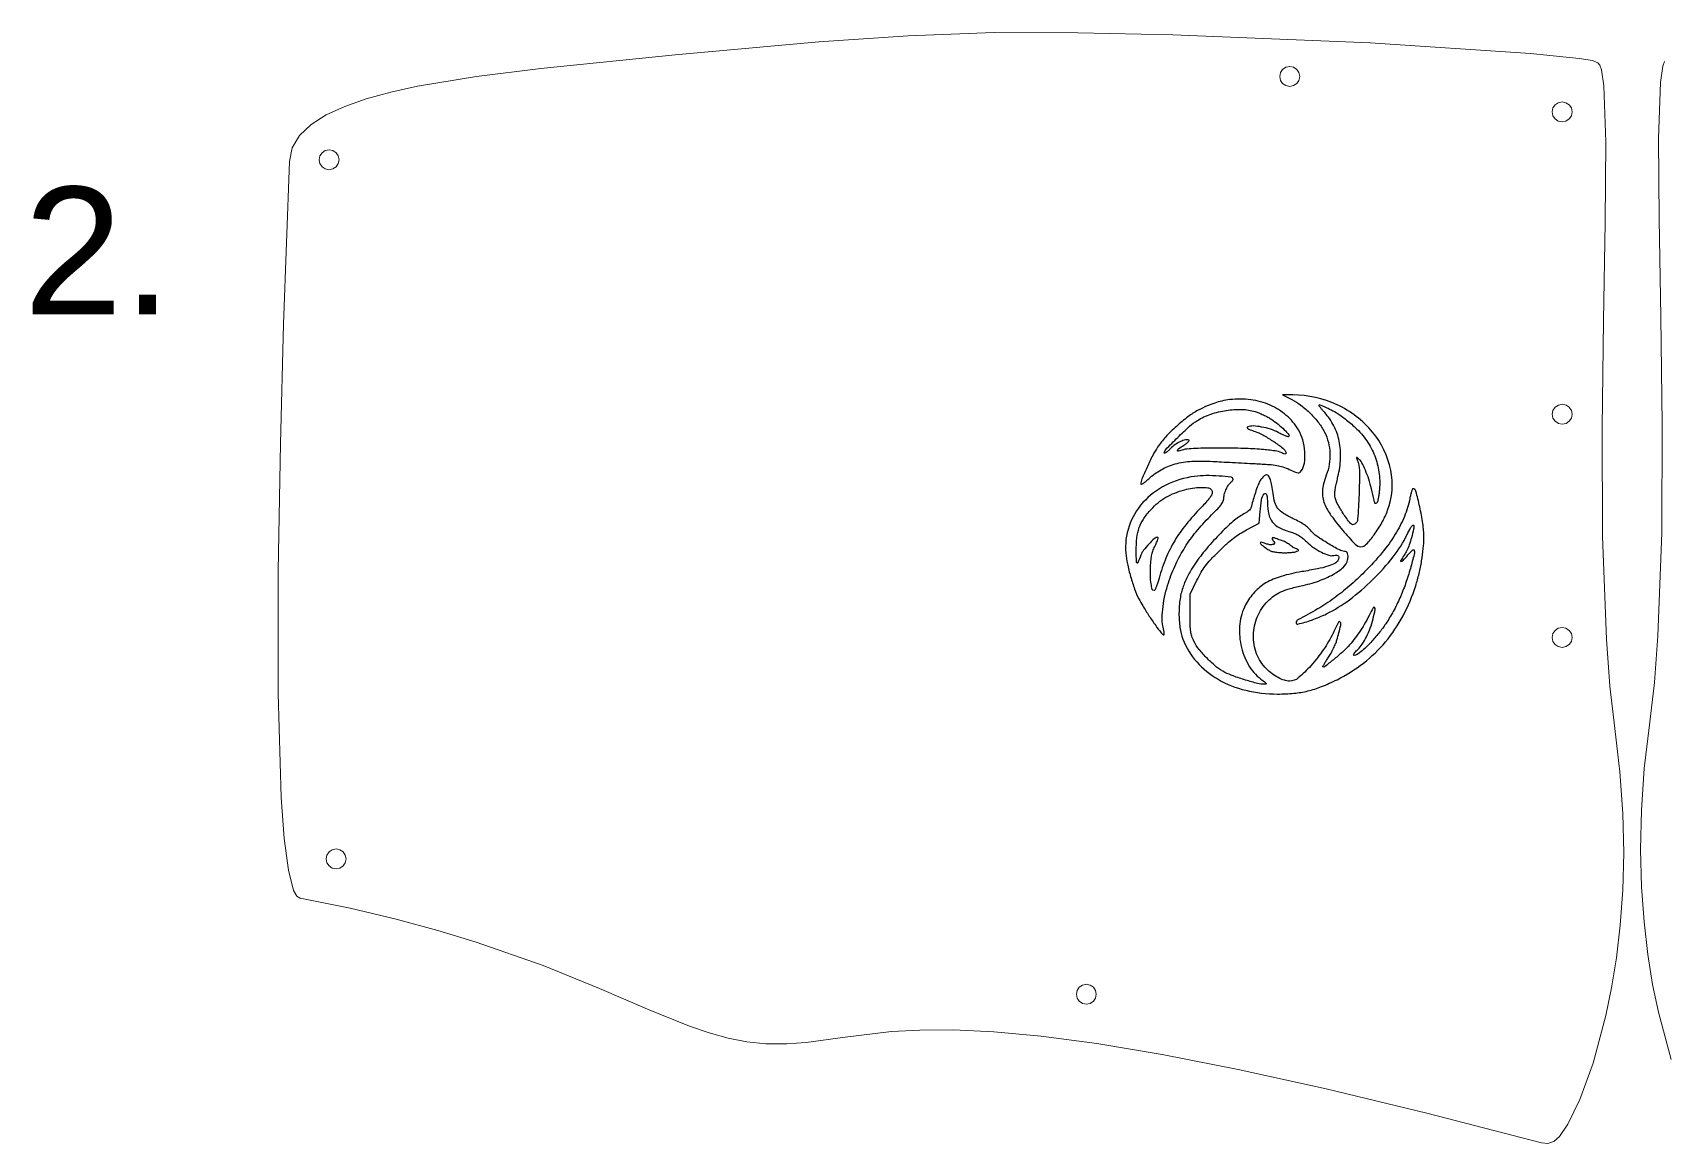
# Model space of a CAD drawing. Extents: x -227 to 340, y 12 to 493.
# Drawn here: x -218.9 to -26.9, y 187.5 to 318.2 of the extents above; entities that cross this region are included whole.
import ezdxf

# ---------------------------------------------------------------- set-up
doc = ezdxf.new("R2010")
doc.units = 0
doc.header["$MEASUREMENT"] = 0
doc.layers.get('0').update_dxf_attribs({"lineweight": 25, "true_color": 0xffffff})
doc.layers.add('Layer 1', color=7, linetype='BYLAYER', lineweight=5, true_color=0xffffff)
doc.styles.add('textstyle3', font='')
doc.styles.get('textstyle3').set_extended_font_data('Nimbus Sans [UKWN]')

msp = doc.modelspace()

# ---------------------------------------------------------------- linework, layer by layer
at = {"color": 5, "true_color": 0x0000ff}
for points in [[(-78.02, 274.97, 0.021416), (-78.97, 274.81, 0.028277), (-79.82, 274.57, 0.025595), (-80.7, 274.23, 0.013536), (-81.76, 273.72, 0.042504), (-82.96, 272.96, 0.022333), (-84.31, 271.83, 0.022256), (-85.59, 270.57, 0.036844), (-86.53, 269.38, 0.029866), (-87.11, 268.41, 0.012216), (-87.78, 267.02, 0.008749), (-88.38, 265.64, 0.095306), (-88.5, 265.05, 0.546801), (-88.44, 265.01, 0.041861), (-88.23, 265.12, 0.028123), (-87.94, 265.35, 0.013668), (-87.58, 265.66, -0.060301), (-86.13, 266.72, -0.061454), (-84.48, 267.4, -0.052645), (-82.5, 267.72, -0.029227), (-80.05, 267.71, 0.001164), (-79.03, 267.65, 0.000535), (-77.71, 267.58, 0.000529), (-76.32, 267.5, 0.000733), (-75.07, 267.44, -0.004485), (-73.39, 267.34, -0.024068), (-72.49, 267.23, -0.038649), (-71.8, 267.06, -0.025833), (-71.04, 266.77, 0.005668), (-70.31, 266.45, 0.06691), (-70.01, 266.37, 0.177373), (-69.81, 266.41, 0.092553), (-69.63, 266.58, 0.122046), (-69.26, 267.5, 0.053548), (-69.21, 268.82, 0.0512), (-69.45, 270.23, 0.067061), (-69.96, 271.43, 0.079435), (-71.39, 273.12, 0.074893), (-73.3, 274.33, 0.071548), (-75.57, 274.96, 0.062987)], [(-70.75, 274.99, -0.052586), (-69.68, 274.33, -0.031693), (-68.56, 273.35, -0.031648), (-67.56, 272.23, -0.051154), (-66.89, 271.15, -0.052531), (-66.44, 269.94, -0.051989), (-66.26, 268.66, -0.051397), (-66.34, 267.35, -0.049095), (-66.68, 266.07, 0.027071), (-67, 265.06, 0.047825), (-67.14, 264.21, 0.05601), (-67.1, 263.44, 0.05869), (-66.89, 262.72, 0.056823), (-66.13, 261.35, 0.020415), (-64.76, 259.6, 0.013846), (-63.29, 257.97, 0.205559), (-62.6, 257.67, 0.20915), (-61.97, 257.95, 0.028544), (-61.04, 259.08, 0.031822), (-60.13, 260.51, 0.037293), (-59.46, 261.96, 0.140913), (-59.1, 266.68, 0.121877), (-61.25, 271.16, 0.112852), (-65.42, 274.37, 0.108402), (-70.63, 275.52), (-71.85, 275.52)], [(-75.06, 273.57, -0.024427), (-74.61, 273.41, -0.013925), (-74.09, 273.18, -0.013883), (-73.57, 272.91, -0.022292), (-73.14, 272.66, -0.024315), (-72.36, 272.08, -0.024077), (-71.64, 271.43, -0.017054), (-71.08, 270.83, -0.395866), (-71.08, 270.62, -0.281029), (-71.18, 270.59, -0.013728), (-71.5, 270.71, -0.018919), (-71.89, 270.87, -0.012167), (-72.33, 271.09, 0.042961), (-73.25, 271.49, 0.033852), (-74.3, 271.75, 0.03438), (-75.27, 271.87, 0.10325), (-75.93, 271.76, 0.338007), (-75.99, 271.67, 0.234176), (-75.92, 271.57, 0.048232), (-75.64, 271.43, 0.008257), (-75.07, 271.23, -0.045337), (-74.17, 270.83, -0.018174), (-73.01, 270.13, -0.015771), (-71.94, 269.38, -0.093969), (-71.48, 268.88, -0.110977), (-71.41, 268.69, -0.342591), (-71.48, 268.59, -0.170979), (-71.66, 268.59, -0.044045), (-71.93, 268.7, 0.090533), (-72.68, 268.94, 0.012977), (-74.29, 269.11, 0.012557), (-76.42, 269.23, 0.006243), (-79.12, 269.27, 0.00404), (-80.78, 269.26, 0.008274), (-82.08, 269.22, 0.008191), (-83.06, 269.16, 0.065085), (-83.5, 269.07, -0.021984), (-84.08, 268.89, -0.514141), (-84.19, 268.98, -0.222013), (-84.07, 269.19, -0.013469), (-83.46, 269.6, 0.017603), (-83.14, 269.82, 0.037896), (-82.92, 270.01, 0.066691), (-82.81, 270.15, 0.47273), (-82.84, 270.22, 0.140908), (-83.26, 270.24, 0.049687), (-83.84, 270.04, 0.04508), (-84.46, 269.68, 0.04213), (-85.02, 269.21, -0.013673), (-85.3, 268.94, -0.028422), (-85.53, 268.76, -0.043719), (-85.7, 268.66, -0.550557), (-85.75, 268.69, -0.195265), (-85.57, 269.12, -0.005644), (-84.17, 270.52, -0.011337), (-82.78, 271.84, -0.04722), (-81.85, 272.53, -0.053934), (-80.27, 273.26, -0.043849), (-78.45, 273.7, -0.044777), (-76.64, 273.82, -0.065497)], [(-65.53, 273.45, -0.025198), (-65.06, 273.15, -0.010477), (-64.45, 272.7, -0.010335), (-63.83, 272.19, -0.013152), (-63.27, 271.69, -0.052329), (-61.92, 270.12, -0.057751), (-60.98, 268.36, -0.058432), (-60.48, 266.45, -0.055775), (-60.42, 264.44, -0.011388), (-60.47, 263.94, -0.013103), (-60.54, 263.46, -0.012242), (-60.62, 263.07, -0.070855), (-60.7, 262.87, -0.148643), (-60.84, 262.74, -0.436086), (-60.95, 262.78, -0.041305), (-61.06, 263.13, -0.001535), (-61.37, 264.48, 0.022045), (-61.68, 265.6, 0.023191), (-62.08, 266.67, 0.023188), (-62.5, 267.55, 0.098003), (-62.88, 268, 0.007238), (-63.06, 268.15, 0.341336), (-63.11, 268.15, 0.330003), (-63.12, 268.1, 0.007007), (-63.03, 267.88, -0.097545), (-62.78, 266.63, -0.011672), (-62.83, 263.81, -0.007255), (-62.99, 260.89, -0.241211), (-63.34, 260.31, -0.376445), (-63.83, 260.39, -0.026392), (-64.7, 261.59, -0.031584), (-65.47, 262.94, -0.113497), (-65.69, 263.9, -0.041088), (-65.67, 264.16, -0.00597), (-65.58, 264.67, -0.006725), (-65.45, 265.28, -0.005715), (-65.31, 265.92, 0.047916), (-65, 268.09, 0.062723), (-65.16, 270.09, 0.066854), (-65.78, 271.88, 0.065889), (-66.87, 273.45, -0.007005), (-67.12, 273.74, -0.010315), (-67.34, 274, -0.005965), (-67.51, 274.22, -0.161784), (-67.53, 274.29, -0.513535), (-67.44, 274.36, -0.017646), (-66.94, 274.17, -0.019846), (-66.3, 273.87, -0.010704)], [(-82.18, 265.94, 0.08186), (-85.58, 264.9, 0.094856), (-88.27, 262.85, 0.100956), (-89.9, 260.07, 0.105877), (-90.28, 256.92, 0.029828), (-90.09, 255.67, 0.016031), (-89.71, 254.15, 0.016029), (-89.24, 252.67, 0.032127), (-88.75, 251.54, 0.021062), (-88.29, 250.71, 0.007327), (-87.55, 249.55, 0.007464), (-86.76, 248.39, 0.017011), (-86.13, 247.55, 0.050239), (-85.88, 247.3, 0.55275), (-85.77, 247.34, 0.109624), (-85.76, 247.62, 0.007998), (-85.92, 248.37, -0.066918), (-86.01, 249.29, -0.022615), (-85.9, 250.62, -0.022319), (-85.64, 252.08, -0.026133), (-85.26, 253.43, -0.027548), (-84.39, 255.62, -0.031876), (-83.32, 257.59, -0.031608), (-82, 259.43, -0.026274), (-80.38, 261.2, 0.007393), (-79.59, 262, 0.02491), (-79.11, 262.55, 0.037723), (-78.84, 262.97, 0.12889), (-78.75, 263.28, -0.062726), (-78.69, 263.77, -0.036324), (-78.5, 264.34, -0.036467), (-78.24, 264.86, -0.084404), (-77.96, 265.19, 0.026233), (-77.84, 265.3, 0.030537), (-77.74, 265.41, 0.031902), (-77.67, 265.52, 0.131716), (-77.65, 265.59, 0.378308), (-77.87, 265.83, 0.011798), (-79.3, 265.98, 0.020791), (-80.85, 266.03, 0.031975)], [(-74.32, 265.65, 0.056535), (-74.57, 265.26, 0.023717), (-74.8, 264.69, 0.013586), (-75.1, 263.8, 0.002855), (-75.56, 262.22, -0.115593), (-75.64, 262.07, -0.031794), (-75.84, 261.88, -0.030338), (-76.1, 261.69, -0.027575), (-76.38, 261.52, 0.063666), (-77.63, 260.67, 0.018815), (-79.3, 259.07, 0.019296), (-80.98, 257.19, 0.026974), (-82.32, 255.39, 0.019328), (-82.63, 254.88, 0.010872), (-82.97, 254.24, 0.010838), (-83.29, 253.58, 0.017394), (-83.52, 253, 0.0518), (-83.89, 251.55, 0.034183), (-84.02, 249.83, 0.034473), (-83.91, 248.15, 0.060074), (-83.56, 246.79, 0.0887), (-81.93, 244.11, 0.080534), (-79.42, 242.06, 0.073632), (-76.17, 240.77, 0.057606), (-72.41, 240.33, 0.023256), (-70.49, 240.42, 0.035908), (-68.86, 240.69, 0.035059), (-67.25, 241.2, 0.020888), (-65.42, 242.02, 0.050744), (-62.31, 243.97, 0.052812), (-59.71, 246.48, 0.051808), (-57.65, 249.53, 0.045607), (-56.16, 253.07, 0.018011), (-55.76, 254.51, 0.017378), (-55.46, 255.99, 0.017933), (-55.27, 257.44, 0.023637), (-55.2, 258.76, 0.035278), (-55.32, 260.4, 0.019993), (-55.68, 262.36, 0.010956), (-56.13, 264.21, 0.338607), (-56.49, 264.48, 0.313661), (-56.55, 264.43, 0.01178), (-56.65, 264.14, 0.017548), (-56.76, 263.77, 0.010994), (-56.85, 263.33, -0.049818), (-57.49, 261.23, -0.040068), (-58.56, 259.13, -0.035082), (-60.11, 256.97, -0.022954), (-62.17, 254.71, -0.017542), (-63.99, 253.02, -0.022927), (-65.77, 251.61, -0.022326), (-67.71, 250.34, -0.015343), (-70.02, 249.07, 0.260644), (-70.23, 248.74, 0.499888), (-70.03, 248.57, 0.035294), (-68.38, 249.04, 0.027231), (-66.66, 249.77, 0.04789), (-63.95, 251.43, 0.032422), (-61.21, 253.8, 0.032566), (-58.81, 256.48, 0.051043), (-57.17, 259.1, -0.012356), (-56.76, 259.87, -0.088898), (-56.49, 260.19, -0.626072), (-56.38, 260.14, -0.064394), (-56.41, 259.74, -0.011618), (-56.66, 258.72, -0.019841), (-56.92, 257.89, -0.023764), (-57.2, 257.21, -0.039608), (-57.51, 256.67, 0.01048), (-57.93, 256.01, 0.60841), (-57.87, 255.92, 0.195442), (-57.66, 256.02, 0.007236), (-57.07, 256.7, -0.026434), (-56.5, 257.29, -0.596429), (-56.33, 257.23, -0.107167), (-56.34, 256.77, -0.004154), (-56.78, 255.11, -0.018707), (-57.34, 253.35, -0.01917), (-58.01, 251.65, -0.019645), (-58.8, 250.06, -0.022383), (-59.68, 248.6, -0.024232), (-60.48, 247.51, -0.018923), (-61.45, 246.41, -0.018681), (-62.41, 245.47, -0.061323), (-63.13, 244.96, -0.08263), (-63.39, 244.88, -0.548819), (-63.46, 244.96, -0.113396), (-63.33, 245.21, -0.019962), (-62.96, 245.59, 0.057326), (-62.45, 246.21, 0.028896), (-61.95, 247.08, 0.027057), (-61.51, 248.1, 0.026428), (-61.18, 249.17, 0.007132), (-60.91, 250.28, 0.274471), (-60.99, 250.51, 0.478108), (-61.16, 250.48, 0.009432), (-61.64, 249.57, -0.014141), (-62.21, 248.52, -0.017806), (-62.8, 247.59, -0.018602), (-63.43, 246.73, -0.018387), (-64.12, 245.92, -0.025507), (-64.83, 245.22, -0.011156), (-65.84, 244.37, -0.003557), (-66.9, 243.52, -0.379657), (-67.07, 243.53, -0.333358), (-67.08, 243.59, -0.004818), (-66.9, 243.89, -0.010972), (-66.69, 244.26, -0.006744), (-66.41, 244.67, 0.020021), (-66.12, 245.15, 0.014549), (-65.83, 245.71, 0.014741), (-65.58, 246.26, 0.030966), (-65.43, 246.7, 0.005464), (-64.98, 248.4, 0.190488), (-65.03, 248.8, 0.596149), (-65.23, 248.8, 0.009196), (-65.88, 247.51, -0.037756), (-67.03, 245.53, -0.033486), (-68.5, 243.66, -0.031894), (-69.98, 242.22, -0.180992), (-71, 241.85, -0.078539), (-71.62, 241.95, -0.041744), (-72.33, 242.26, -0.038483), (-73.07, 242.72, -0.036264), (-73.73, 243.3, -0.106539), (-74.88, 245.08, -0.094808), (-75.25, 247.25, -0.093237), (-74.79, 249.44, -0.09886), (-73.58, 251.25, -0.039591), (-72.84, 251.89, -0.049298), (-72.05, 252.34, -0.039326), (-71.06, 252.71, -0.01528), (-69.65, 253.06, 0.030573), (-67.59, 253.63, 0.044645), (-65.88, 254.41, 0.053581), (-64.66, 255.27, 0.165315), (-64.17, 256.14, 0.04041), (-64.12, 256.55, 0.092858), (-64.17, 256.86, 0.14403), (-64.31, 257.05, 0.165376), (-64.52, 257.12, -0.125073), (-65.14, 257.28, -0.012159), (-66.5, 258.06, -0.014846), (-67.81, 258.91, -0.073941), (-68.45, 259.51, 0.045064), (-68.8, 259.87, 0.030041), (-69.25, 260.23, 0.024846), (-69.83, 260.58, 0.013973), (-70.57, 260.96, -0.02641), (-71.72, 261.59, -0.086673), (-72.37, 262.16, -0.099345), (-72.73, 262.87, -0.041321), (-72.95, 263.94, 0.01705), (-73.08, 264.86, 0.037433), (-73.26, 265.55, 0.050305), (-73.47, 266, 0.265816), (-73.7, 266.13, 0.13067), (-73.82, 266.1, 0.034744), (-73.98, 265.99, 0.032779), (-74.16, 265.84, 0.028647)], [(-80.26, 264.44, -0.180373), (-80.11, 264.11, -0.14981), (-80.2, 263.72, -0.052909), (-80.61, 263.15, -0.006586), (-81.65, 262.03, 0.024248), (-83.38, 260.04, 0.035608), (-84.67, 258.12, 0.036446), (-85.66, 256.07, 0.027151), (-86.45, 253.68, -0.01264), (-86.59, 253.23, -0.019685), (-86.73, 252.85, -0.01469), (-86.87, 252.55, -0.284573), (-86.95, 252.5, -0.333831), (-87.16, 252.65, -0.035283), (-87.3, 253.3, -0.031444), (-87.38, 254.2, -0.017107), (-87.37, 255.3, -0.012316), (-87.31, 256.15, -0.030633), (-87.21, 256.76, -0.037126), (-87.05, 257.29, -0.027901), (-86.8, 257.83, 0.011966), (-86.6, 258.26, 0.042958), (-86.49, 258.54, 0.098273), (-86.48, 258.71, 0.375822), (-86.55, 258.77, 0.188652), (-86.91, 258.63, 0.018354), (-87.58, 257.97, 0.023491), (-88.2, 257.24, 0.075492), (-88.51, 256.68, -0.004422), (-88.86, 255.78, -0.522171), (-88.96, 255.75, -0.209754), (-89.03, 255.91, -0.002199), (-89.05, 257.16, -0.028783), (-88.97, 258.72, -0.058195), (-88.69, 259.92, -0.062727), (-88.17, 260.97, -0.038937), (-87.31, 262.05, -0.035915), (-86.48, 262.84, -0.037747), (-85.55, 263.48, -0.036737), (-84.52, 263.98, -0.030723), (-83.35, 264.37, -0.029505), (-82.41, 264.56, -0.029582), (-81.45, 264.64, -0.027713), (-80.63, 264.61, -0.176279)], [(-73.6, 262.82, 0.052617), (-73.46, 261.5, 0.113874), (-73.04, 260.58, 0.109743), (-72.24, 259.92, 0.046746), (-70.94, 259.41, -0.025947), (-70.38, 259.22, -0.037246), (-69.91, 258.98, -0.03672), (-69.47, 258.68, -0.024266), (-69.01, 258.27, 0.041096), (-68.2, 257.59, 0.03709), (-67.26, 257.03, 0.037982), (-66.38, 256.66, 0.141155), (-65.79, 256.64, -0.07497), (-65.45, 256.67, -0.217508), (-65.25, 256.57, -0.21688), (-65.2, 256.35, -0.074588), (-65.31, 256.03, -0.161162), (-65.68, 255.69, -0.035462), (-66.49, 255.37, -0.025326), (-67.72, 255.06, -0.008399), (-69.56, 254.73, 0.02981), (-72, 254.17, 0.062527), (-73.79, 253.4, 0.074758), (-75.13, 252.31, 0.062587), (-76.19, 250.82, 0.096721), (-76.86, 248.61, 0.077411), (-76.74, 246.11, 0.078039), (-75.86, 243.79, 0.101382), (-74.37, 242.08, -0.004619), (-73.89, 241.71, -0.097134), (-73.77, 241.57, -0.507574), (-73.81, 241.5, -0.051772), (-74.03, 241.48, -0.064526), (-74.76, 241.57, -0.009811), (-76.19, 241.98, -0.011625), (-77.63, 242.46, -0.031394), (-78.62, 242.88, -0.053337), (-79.59, 243.51, -0.026304), (-80.68, 244.5, -0.026288), (-81.66, 245.59, -0.056132), (-82.26, 246.54, -0.031871), (-82.51, 247.14, -0.047189), (-82.64, 247.69, -0.029101), (-82.7, 248.42, -0.005396), (-82.71, 249.77), (-82.71, 252.09), (-81.9, 253.73, -0.017229), (-81.4, 254.66, -0.030811), (-80.92, 255.39, -0.026134), (-80.3, 256.13, -0.009048), (-79.33, 257.12, -0.009841), (-78.39, 258.02, -0.020689), (-77.62, 258.67, -0.024349), (-76.88, 259.18, -0.021099), (-76.07, 259.65), (-74.58, 260.42), (-74.47, 261.79, -0.024552), (-74.3, 263.19, -0.133049), (-73.98, 263.88, -0.627324), (-73.7, 263.81, -0.049479)], [(-73.05, 258.65, 0.093143), (-73.04, 258.57, 0.03528), (-72.99, 258.47, 0.033438), (-72.92, 258.36, 0.034797), (-72.84, 258.26, -0.27979), (-72.79, 258.07, -0.260605), (-72.94, 257.93, -0.095415), (-73.33, 257.9, -0.050072), (-73.81, 258.02, 0.014396), (-74.35, 258.19, 0.46459), (-74.45, 258.12, 0.252829), (-74.38, 257.96, 0.0094), (-73.87, 257.56, 0.034014), (-73.46, 257.29, 0.054159), (-73.08, 257.12, 0.04497), (-72.62, 257.03, 0.016424), (-71.97, 256.97, 0.015075), (-71.47, 256.96, 0.015484), (-70.97, 256.98, 0.015402), (-70.55, 257.02, 0.060994), (-70.29, 257.08, 0.007), (-70, 257.2, 0.225622), (-69.95, 257.26, 0.37579), (-69.98, 257.31, 0.013984), (-70.2, 257.4, -0.03208), (-70.37, 257.48, -0.016248), (-70.57, 257.59, -0.01607), (-70.77, 257.73, -0.023042), (-70.94, 257.86, 0.033847), (-71.12, 257.99, 0.017532), (-71.36, 258.13, 0.017349), (-71.62, 258.27, 0.025173), (-71.85, 258.36, -0.002679), (-72.09, 258.44, -0.002214), (-72.34, 258.53, -0.002235), (-72.57, 258.62, -0.005992), (-72.73, 258.68, 0.043319), (-72.85, 258.72, 0.081279), (-72.96, 258.73, 0.13262), (-73.02, 258.7, 0.237017)]]:
    msp.add_lwpolyline(points, format="xyb", close=True, dxfattribs=at)
at = {"layer": 'Layer 1'}
for p, q in [((-143.33, 315.53), (-126.42, 317.09)), ((-126.42, 317.09), (-115.88, 317.8)), ((-115.88, 317.8), (-105.78, 318.16)), ((-105.78, 318.16), (-95.94, 318.12)), ((-95.94, 318.12), (-84.73, 317.88)), ((-84.73, 317.88), (-61.5, 316.94)), ((-61.5, 316.94), (-42.65, 315.72)), ((-159.12, 313.93), (-143.33, 315.53)), ((-42.65, 315.72), (-36.92, 315.13)), ((-36.92, 315.13), (-35.33, 314.86)), ((-166.71, 313), (-159.12, 313.93)), ((-72.07, 313.46), (-72.16, 313)), ((-71.82, 313.83), (-72.07, 313.46)), ((-71.44, 314.08), (-71.82, 313.83)), ((-70.99, 314.17), (-71.44, 314.08)), ((-70.53, 314.08), (-70.99, 314.17)), ((-70.16, 313.83), (-70.53, 314.08)), ((-69.91, 313.46), (-70.16, 313.83)), ((-69.81, 313), (-69.91, 313.46)), ((-35.33, 314.86), (-34.73, 314.62)), ((-34.73, 314.62), (-34.5, 314.34)), ((-34.5, 314.34), (-34.3, 313.79)), ((-34.3, 313.79), (-34.02, 311.88)), ((-27.06, 314.2), (-27.35, 312.29)), ((-26.86, 314.76), (-27.06, 314.2)), ((-179.67, 310.37), (-176.8, 311.15)), ((-176.8, 311.15), (-173.66, 311.85)), ((-173.66, 311.85), (-166.71, 313)), ((-72.16, 313), (-72.07, 312.54)), ((-72.16, 313), (-72.16, 313)), ((-72.07, 312.54), (-71.82, 312.17)), ((-71.82, 312.17), (-71.44, 311.92)), ((-71.44, 311.92), (-70.99, 311.82)), ((-70.99, 311.82), (-70.53, 311.92)), ((-70.53, 311.92), (-70.16, 312.17)), ((-70.16, 312.17), (-69.91, 312.54)), ((-69.91, 312.54), (-69.81, 313)), ((-34.02, 311.88), (-33.78, 305.31)), ((-27.35, 312.29), (-27.58, 305.72)), ((-184.39, 308.47), (-182.21, 309.48)), ((-182.21, 309.48), (-179.67, 310.37)), ((-40.01, 309.29), (-40.1, 308.83)), ((-39.75, 309.66), (-40.01, 309.29)), ((-39.38, 309.91), (-39.75, 309.66)), ((-38.92, 310.01), (-39.38, 309.91)), ((-38.47, 309.91), (-38.92, 310.01)), ((-38.09, 309.66), (-38.47, 309.91)), ((-37.84, 309.29), (-38.09, 309.66)), ((-37.75, 308.83), (-37.84, 309.29)), ((-187.52, 306.05), (-186.18, 307.33)), ((-186.18, 307.33), (-184.39, 308.47)), ((-40.1, 308.83), (-40.01, 308.38)), ((-40.1, 308.83), (-40.1, 308.83)), ((-40.01, 308.38), (-39.75, 308)), ((-39.75, 308), (-39.38, 307.75)), ((-39.38, 307.75), (-38.92, 307.66)), ((-38.92, 307.66), (-38.47, 307.75)), ((-38.47, 307.75), (-38.09, 308)), ((-38.09, 308), (-37.84, 308.38)), ((-37.84, 308.38), (-37.75, 308.83)), ((-188.39, 304.61), (-187.52, 306.05)), ((-27.58, 305.72), (-27.51, 296.22)), ((-188.73, 303), (-188.39, 304.61)), ((-185.14, 303.65), (-185.23, 303.2)), ((-184.88, 304.03), (-185.14, 303.65)), ((-184.51, 304.28), (-184.88, 304.03)), ((-184.05, 304.37), (-184.51, 304.28)), ((-183.6, 304.28), (-184.05, 304.37)), ((-183.22, 304.03), (-183.6, 304.28)), ((-182.97, 303.65), (-183.22, 304.03)), ((-182.88, 303.2), (-182.97, 303.65)), ((-33.78, 305.31), (-33.85, 295.81)), ((-189.42, 283.87), (-188.73, 303)), ((-185.23, 303.2), (-185.14, 302.74)), ((-185.23, 303.2), (-185.23, 303.2)), ((-185.14, 302.74), (-184.88, 302.37)), ((-184.88, 302.37), (-184.51, 302.12)), ((-184.51, 302.12), (-184.05, 302.02)), ((-184.05, 302.02), (-183.6, 302.12)), ((-183.6, 302.12), (-183.22, 302.37)), ((-183.22, 302.37), (-182.97, 302.74)), ((-182.97, 302.74), (-182.88, 303.2)), ((-33.85, 295.81), (-34.05, 284.3)), ((-27.51, 296.22), (-27.31, 284.71)), ((-34.05, 284.3), (-34.21, 271.68)), ((-27.31, 284.71), (-27.15, 272.09)), ((-189.79, 269.8), (-189.42, 283.87)), ((-40, 273.7), (-40.09, 273.25)), ((-40.09, 273.25), (-40, 272.79)), ((-40.09, 273.25), (-40.09, 273.25)), ((-39.75, 274.08), (-40, 273.7)), ((-40, 272.79), (-39.75, 272.42)), ((-39.37, 274.33), (-39.75, 274.08)), ((-38.92, 274.42), (-39.37, 274.33)), ((-38.46, 274.33), (-38.92, 274.42)), ((-38.09, 274.08), (-38.46, 274.33)), ((-37.84, 273.7), (-38.09, 274.08)), ((-38.09, 272.42), (-37.84, 272.79)), ((-37.74, 273.25), (-37.84, 273.7)), ((-37.84, 272.79), (-37.74, 273.25)), ((-39.75, 272.42), (-39.37, 272.16)), ((-39.37, 272.16), (-38.92, 272.07)), ((-38.92, 272.07), (-38.46, 272.16)), ((-38.46, 272.16), (-38.09, 272.42)), ((-34.21, 271.68), (-34.16, 258.87)), ((-27.15, 272.09), (-27.2, 259.28)), ((-190.04, 254.8), (-189.79, 269.8)), ((-27.2, 259.28), (-27.64, 247.18)), ((-34.16, 258.87), (-33.72, 246.77)), ((-190.04, 240.4), (-190.04, 254.8)), ((-39.76, 247.82), (-40.01, 247.45)), ((-39.38, 248.07), (-39.76, 247.82)), ((-38.93, 248.17), (-39.38, 248.07)), ((-38.47, 248.07), (-38.93, 248.17)), ((-38.1, 247.82), (-38.47, 248.07)), ((-37.84, 247.45), (-38.1, 247.82)), ((-40.01, 247.45), (-40.1, 246.99)), ((-40.1, 246.99), (-40.01, 246.53)), ((-40.1, 246.99), (-40.1, 246.99)), ((-40.01, 246.53), (-39.76, 246.16)), ((-39.76, 246.16), (-39.38, 245.91)), ((-39.38, 245.91), (-38.93, 245.82)), ((-38.93, 245.82), (-38.47, 245.91)), ((-38.47, 245.91), (-38.1, 246.16)), ((-38.1, 246.16), (-37.84, 246.53)), ((-37.75, 246.99), (-37.84, 247.45)), ((-37.84, 246.53), (-37.75, 246.99)), ((-33.72, 246.77), (-33.3, 241.27)), ((-27.64, 247.18), (-28.06, 241.68)), ((-189.68, 228.16), (-190.04, 240.4)), ((-33.3, 241.27), (-32.72, 236.28)), ((-28.06, 241.68), (-28.64, 236.7)), ((-32.72, 236.28), (-32.12, 231.16)), ((-28.64, 236.7), (-29.25, 231.57)), ((-32.12, 231.16), (-31.78, 226.27)), ((-29.25, 231.57), (-29.59, 226.68)), ((-189.34, 223.32), (-189.68, 228.16)), ((-29.59, 226.68), (-29.69, 222.04)), ((-31.78, 226.27), (-31.68, 221.63)), ((-188.85, 219.61), (-189.34, 223.32)), ((-184.31, 221.38), (-184.4, 220.93)), ((-184.4, 220.93), (-184.31, 220.47)), ((-184.4, 220.93), (-184.4, 220.93)), ((-184.06, 221.76), (-184.31, 221.38)), ((-183.69, 222.01), (-184.06, 221.76)), ((-183.23, 222.1), (-183.69, 222.01)), ((-182.77, 222.01), (-183.23, 222.1)), ((-182.4, 221.76), (-182.77, 222.01)), ((-182.15, 221.38), (-182.4, 221.76)), ((-182.06, 220.93), (-182.15, 221.38)), ((-182.15, 220.47), (-182.06, 220.93)), ((-31.68, 221.63), (-31.79, 217.24)), ((-29.69, 222.04), (-29.58, 217.66)), ((-188.23, 217.21), (-188.85, 219.61)), ((-184.31, 220.47), (-184.06, 220.1)), ((-184.06, 220.1), (-183.69, 219.84)), ((-183.69, 219.84), (-183.23, 219.75)), ((-183.23, 219.75), (-182.77, 219.84)), ((-182.77, 219.84), (-182.4, 220.1)), ((-182.4, 220.1), (-182.15, 220.47)), ((-187.85, 216.56), (-188.23, 217.21)), ((-31.79, 217.24), (-32.08, 213.13)), ((-29.58, 217.66), (-29.28, 213.54)), ((-187.44, 216.31), (-187.85, 216.56)), ((-181.56, 215.12), (-187.44, 216.31)), ((-176.17, 213.85), (-181.56, 215.12)), ((-171.24, 212.52), (-176.17, 213.85)), ((-29.28, 213.54), (-28.84, 209.7)), ((-166.73, 211.15), (-171.24, 212.52)), ((-32.08, 213.13), (-32.53, 209.29)), ((-158.84, 208.37), (-166.73, 211.15)), ((-28.84, 209.7), (-28.27, 206.15)), ((-152.22, 205.67), (-158.84, 208.37)), ((-32.53, 209.29), (-33.1, 205.74)), ((-146.57, 203.24), (-152.22, 205.67)), ((-95.75, 205.84), (-96, 205.46)), ((-95.38, 206.09), (-95.75, 205.84)), ((-94.92, 206.18), (-95.38, 206.09)), ((-94.47, 206.09), (-94.92, 206.18)), ((-94.09, 205.84), (-94.47, 206.09)), ((-93.84, 205.46), (-94.09, 205.84)), ((-33.1, 205.74), (-33.77, 202.49)), ((-28.27, 206.15), (-27.6, 202.9)), ((-96, 205.46), (-96.1, 205.01)), ((-96.1, 205.01), (-96, 204.55)), ((-96.1, 205.01), (-96.1, 205.01)), ((-96, 204.55), (-95.75, 204.18)), ((-95.75, 204.18), (-95.38, 203.93)), ((-95.38, 203.93), (-94.92, 203.83)), ((-94.92, 203.83), (-94.47, 203.93)), ((-94.47, 203.93), (-94.09, 204.18)), ((-94.09, 204.18), (-93.84, 204.55)), ((-93.75, 205.01), (-93.84, 205.46)), ((-93.84, 204.55), (-93.75, 205.01)), ((-141.62, 201.24), (-146.57, 203.24)), ((-33.77, 202.49), (-35.28, 196.91)), ((-27.6, 202.9), (-26.08, 197.32)), ((-139.31, 200.45), (-141.62, 201.24)), ((-137.07, 199.83), (-139.31, 200.45)), ((-134.87, 199.4), (-137.07, 199.83)), ((-123.31, 199.96), (-127.89, 199.33)), ((-117.87, 200.61), (-123.31, 199.96)), ((-114.51, 200.79), (-117.87, 200.61)), ((-110.54, 200.8), (-114.51, 200.79)), ((-105.83, 200.58), (-110.54, 200.8)), ((-100.26, 200.06), (-105.83, 200.58)), ((-93.69, 199.19), (-100.26, 200.06)), ((-132.66, 199.18), (-134.87, 199.4)), ((-130.19, 199.16), (-132.66, 199.18)), ((-127.89, 199.33), (-130.19, 199.16)), ((-86, 197.91), (-93.69, 199.19)), ((-77.05, 196.16), (-86, 197.91)), ((-66.71, 193.89), (-77.05, 196.16)), ((-35.28, 196.91), (-36.85, 192.63)), ((-54.86, 191.02), (-66.71, 193.89)), ((-36.85, 192.63), (-38.24, 189.72)), ((-41.35, 187.51), (-54.86, 191.02)), ((-39.22, 188.27), (-39.89, 187.66)), ((-38.24, 189.72), (-39.22, 188.27)), ((-40.59, 187.46), (-41.35, 187.51)), ((-39.89, 187.66), (-40.59, 187.46))]:
    msp.add_line(p, q, dxfattribs=at)

# ---------------------------------------------------------------- texts
at = {"insert": (-220, 300), "char_height": 1, "attachment_point": 1, "style": 'textstyle3'}
msp.add_mtext('\\C7;\\H15;2.', dxfattribs=at)

doc.saveas('drawing.dxf')
